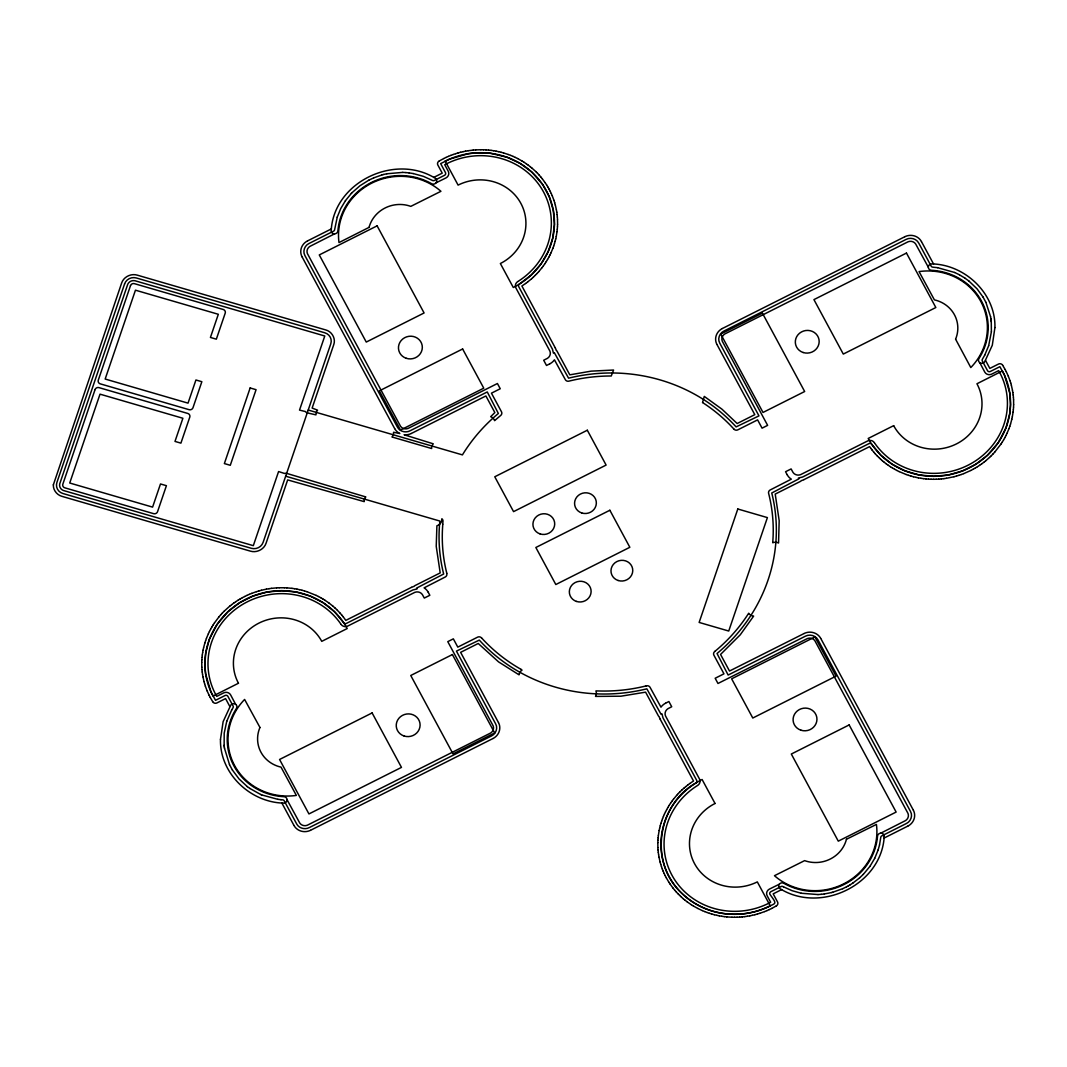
<?xml version="1.0" encoding="UTF-8"?>
<svg xmlns="http://www.w3.org/2000/svg" width="1067" height="1067" viewBox="0 0 1067 1067"><rect width="100%" height="100%" fill="white"/><g stroke="black" fill="none" stroke-linecap="round" stroke-linejoin="round"><path stroke-width="1.5" d="M201.77 662.354L201.823 667.102M557.574 224.27L557.508 219.522M657.832 842.73L657.899 847.478M1013.637 404.646L1013.583 399.898M201.77 662.22L201.863 659.913M557.481 226.711L557.561 224.39M657.846 842.61L657.939 840.289M1013.543 407.087L1013.637 404.78M991.39 331.77L991.27 321.7M201.876 659.779L202.036 657.472M557.294 229.138L557.467 226.831M657.939 840.169L658.112 837.862M1013.37 409.528L1013.543 407.221M991.39 331.784L988.669 345.695M442.698 524.204L442.978 521.256A3.121 2.961 -11.5 0 0 441.885 518.749L441.791 519.029A6.762 6.402 -11.5 0 1 436.896 525.804L436.23 546.331L440.191 572.912L415.156 585.503A3.121 2.961 -11.5 0 0 414.209 586.236L414.089 586.383A5.562 5.268 -11.5 0 0 413.543 586.53L412.769 586.797A5.202 4.922 -11.5 0 0 412.382 586.943L411.622 587.29M202.05 657.339L202.303 655.031M557.041 231.579L557.281 229.272M658.126 837.728L658.366 835.421M1013.103 411.969L1013.357 409.661M202.317 654.911L202.65 652.617M557.014 231.699L556.267 236.421M658.392 835.301L659.139 830.579M1013.09 412.089L1012.33 416.797M202.663 652.484L203.077 650.203M203.103 650.07L203.584 647.802M555.76 238.821L556.24 236.541M659.166 830.459L659.659 828.179M1011.823 419.198L1012.303 416.93M879.528 844.944L880.755 837.435A2.081 1.974 -11.5 0 1 881.889 835.834L906.39 823.511C910.738 821.51 912.952 815.762 910.524 811.494L817.976 639.853C815.695 635.465 809.733 633.905 805.438 636.172L728.147 675.051L717.037 653.511A168.986 160.157 -11.5 0 0 771.748 492.994L798.836 478.883L798.396 478.056L802.557 477.016L869.018 443.592A2.081 1.974 -11.5 0 1 871.726 444.259L880.969 455.329L892.172 464.238L905.029 470.854L919.047 474.935L933.692 476.322L948.403 474.948L962.607 470.88L975.758 464.265L987.375 455.342L998.339 442.552L1006.021 427.747L1009.675 414.049L1010.529 404.7L1009.782 393.069L1004.487 375.171L999.872 366.688L990.323 371.489A2.081 1.974 -11.5 0 1 987.535 370.676L982.36 361.086A2.081 1.974 -11.5 0 1 982.427 359.179L984.721 355.151M879.528 844.957L878.168 849.852M203.61 647.669L204.851 643.041M555.16 241.209L555.72 238.941M659.686 828.059L660.246 825.791M1011.796 419.331L1010.556 423.959M554.493 243.569L555.133 241.329M660.273 825.671L660.913 823.431M337.239 217.148L334.651 229.565A2.081 1.974 -11.5 0 1 333.518 231.166L309.017 243.489C304.629 245.49 302.468 251.292 304.909 255.546L397.431 427.147C399.712 431.561 405.713 433.109 410.021 430.815L487.272 391.949L498.369 413.489A168.986 160.157 -11.5 0 0 464.038 452.301L462.424 454.889L308.216 410.035M226.738 721.305L224.203 733.202L224.137 745.299M204.891 642.921L205.598 640.693M553.733 245.917L554.453 243.689M660.953 823.311L661.673 821.083M1009.809 426.307L1010.516 424.079M337.239 217.135L340.706 208.625L345.455 200.649M226.738 721.292L231.659 710.048M988.669 345.708L984.734 355.138M878.168 849.866L874.7 858.375M205.651 640.573L206.438 638.373M552.906 248.238L553.693 246.037M661.713 820.963L662.5 818.762M1008.969 428.627L1009.755 426.427M206.478 638.253L208.345 633.798M552.853 248.371L550.999 252.812M662.554 818.629L663.421 816.455M1008.929 428.747L1007.061 433.202M663.474 816.335L664.408 814.188M208.398 633.678L209.412 631.557M549.932 255.053L550.945 252.932M664.461 814.068L665.475 811.947M1005.994 435.443L1007.008 433.322M874.687 858.388L869.952 866.351M209.465 631.451L210.546 629.357M548.785 257.254L549.878 255.173M665.541 811.827L666.622 809.746M1004.861 437.643L1005.941 435.549M210.612 629.237L211.773 627.183M547.571 259.428L548.731 257.374M666.688 809.626L667.835 807.572M1003.634 439.817L1004.794 437.763M231.659 710.035L232.979 707.821A2.081 1.974 -11.5 0 0 233.046 705.914L227.871 696.324A2.081 1.974 -11.5 0 0 225.084 695.511L215.534 700.312L210.933 691.856L205.624 673.931L204.877 664.608L205.731 652.951L209.385 639.253L217.081 624.448L228.031 611.658L239.648 602.735L252.799 596.12L267.003 592.052L281.715 590.678L296.359 592.065L310.377 596.146L323.234 602.762L334.438 611.671L343.681 622.741A2.081 1.974 -11.5 0 0 346.388 623.408L412.849 589.984L417.01 588.944L416.57 588.117L443.659 574.006A168.986 160.157 -11.5 0 1 439.591 524.017L439.871 521.056L285.663 476.202M211.84 627.076L213.053 625.049M546.277 261.562L547.504 259.548M667.902 807.452L669.129 805.438M1002.353 441.951L1003.567 439.924M213.133 624.942L214.427 622.955M544.917 263.656L546.211 261.682M669.196 805.318L670.489 803.344M1000.993 444.045L1002.273 442.058M214.494 622.848L218.922 616.939M543.49 265.71L544.837 263.762M670.569 803.238L671.917 801.29M1000.913 444.152L994.844 451.981M345.468 200.636L351.363 193.394M869.938 866.364L863.323 874.353M541.983 267.724L543.41 265.816M671.997 801.184L673.424 799.276M541.903 267.817L538.782 271.592M673.504 799.183L676.625 795.408M219.015 616.833L220.562 615.019M436.056 182.817L446.113 177.842A5.202 4.922 -11.5 0 0 448.313 171.36L444.739 164.731L446.58 163.771A72.276 68.501 -11.5 0 1 541.863 189.032A72.276 68.501 -11.5 0 1 518.029 281.408M779.35 884.183L769.294 889.158A5.202 4.922 -11.5 0 0 767.093 895.64L770.667 902.269L768.827 903.229A72.276 68.501 -11.5 0 1 673.544 877.968A72.276 68.501 -11.5 0 1 697.378 785.592M220.642 614.925L222.256 613.165M537.088 273.459L538.688 271.685M676.718 795.315L678.332 793.541M993.15 453.835L994.764 452.075M351.376 193.394L352.083 192.647M535.327 275.259L536.994 273.552M222.349 613.058L224.017 611.351M991.39 455.649L993.057 453.942M678.412 793.448L680.092 791.741M352.097 192.634L359.966 185.751L368.902 180.136M863.31 874.366L859.522 877.954M533.5 277.02L535.221 275.353M224.11 611.258L229.645 606.256M989.576 457.41L991.296 455.742M680.186 791.647L681.906 789.98M531.619 278.714L533.407 277.113M989.469 457.49L985.761 460.744M682 789.887L683.787 788.286M859.509 877.968L852.853 883.076M531.526 278.807L527.698 281.941M683.88 788.193L685.721 786.646M715.023 651.297L714.69 651.564A3.121 2.961 -11.5 0 0 713.903 655.191L723.959 673.837L715.17 678.252L717.984 683.48L807.386 638.546A6.242 5.909 -11.5 0 1 814.881 640.733L907.99 813.387A6.242 5.909 -11.5 0 1 905.536 820.59L880.822 833.154M229.752 606.176L231.632 604.682M983.774 462.318L985.655 460.824M685.828 786.552L687.708 785.059M525.658 283.462L527.591 282.021M231.739 604.589L233.673 603.162M981.733 463.838L983.667 462.411M687.815 784.979L689.749 783.538M525.551 283.529L521.896 285.996L555.213 347.775M233.793 603.082L235.767 601.708M979.639 465.292L981.613 463.918M689.856 783.471L693.51 781.004L660.193 719.225M852.84 883.089L850.186 884.783M235.874 601.628L237.901 600.308M977.505 466.692L979.533 465.372M439.204 161.01L438.87 161.224A3.121 2.961 -11.5 0 0 437.79 164.905L442.231 173.147L433.749 177.415M238.021 600.241L240.088 598.987M975.318 468.013L977.385 466.759M776.202 905.99L776.536 905.776A3.121 2.961 -11.5 0 0 777.616 902.095L773.175 893.853L781.658 889.585M850.172 884.796L848.358 885.85M439.324 160.944L443.699 158.57M307.429 240.969L306.696 241.382A5.202 4.922 -11.5 0 0 306.349 241.595L305.682 242.062A5.202 4.922 -11.5 0 0 305.362 242.302L304.749 242.823A5.202 4.922 -11.5 0 0 304.455 243.103L303.895 243.676A5.202 4.922 -11.5 0 0 303.628 243.97L303.135 244.596A5.202 4.922 -11.5 0 0 302.908 244.917L302.468 245.583A5.202 4.922 -11.5 0 0 302.268 245.93L301.908 246.624A5.202 4.922 -11.5 0 0 301.734 246.984L301.454 247.717A5.202 4.922 -11.5 0 0 301.321 248.091L301.107 248.838A5.202 4.922 -11.5 0 0 301.027 249.211L300.881 249.985A5.202 4.922 -11.5 0 0 300.841 250.372L300.774 251.145A5.202 4.922 -11.5 0 0 300.774 251.532L300.787 252.305A5.202 4.922 -11.5 0 0 300.827 252.692L300.921 253.466A5.202 4.922 -11.5 0 0 301.001 253.839L301.174 254.586A5.202 4.922 -11.5 0 0 301.294 254.96L301.548 255.693A5.202 4.922 -11.5 0 0 301.694 256.053L302.041 256.774M549.905 363.754L550.639 363.34A5.202 4.922 -11.5 0 0 550.985 363.127L551.652 362.673A5.202 4.922 -11.5 0 0 551.972 362.42L552.586 361.9A5.202 4.922 -11.5 0 0 552.879 361.633L553.44 361.059A5.202 4.922 -11.5 0 0 553.706 360.753L554.2 360.126A5.202 4.922 -11.5 0 0 554.44 359.806L565.35 379.679A3.121 2.961 -11.5 0 0 568.884 381.146L569.298 381.039A165.812 157.156 -11.5 0 1 611.258 375.997L613.578 370.036L591.158 371.143L569.805 374.837L557.094 351.283A3.121 2.961 -11.5 0 0 556.347 350.389L556.187 350.283A5.562 5.268 -11.5 0 0 556.04 349.763L555.787 349.029A5.202 4.922 -11.5 0 0 555.64 348.669L555.293 347.949M240.208 598.92L242.316 597.733M722.279 328.556L721.559 328.969A5.202 4.922 -11.5 0 0 721.212 329.183L720.545 329.65A5.202 4.922 -11.5 0 0 720.225 329.89L719.611 330.41A5.202 4.922 -11.5 0 0 719.318 330.69L718.758 331.263A5.202 4.922 -11.5 0 0 718.491 331.557L717.998 332.184A5.202 4.922 -11.5 0 0 717.758 332.504L717.331 333.171A5.202 4.922 -11.5 0 0 717.131 333.518L716.757 334.211A5.202 4.922 -11.5 0 0 716.597 334.571L716.304 335.305A5.202 4.922 -11.5 0 0 716.184 335.678L715.97 336.425A5.202 4.922 -11.5 0 0 715.877 336.812L715.744 337.572A5.202 4.922 -11.5 0 0 715.69 337.959L715.637 338.732A5.202 4.922 -11.5 0 0 715.624 339.119L715.65 339.893A5.202 4.922 -11.5 0 0 715.677 340.28L715.784 341.053A5.202 4.922 -11.5 0 0 715.85 341.427L716.037 342.187A5.202 4.922 -11.5 0 0 716.144 342.547L716.41 343.281A5.202 4.922 -11.5 0 0 716.557 343.641L716.891 344.361M493.127 738.444L493.848 738.031A5.202 4.922 -11.5 0 0 494.194 737.817L494.861 737.35A5.202 4.922 -11.5 0 0 495.181 737.11L495.795 736.59A5.202 4.922 -11.5 0 0 496.088 736.31L496.648 735.737A5.202 4.922 -11.5 0 0 496.915 735.443L497.409 734.816A5.202 4.922 -11.5 0 0 497.649 734.496L498.076 733.829A5.202 4.922 -11.5 0 0 498.276 733.482L498.649 732.789A5.202 4.922 -11.5 0 0 498.809 732.429L499.103 731.695A5.202 4.922 -11.5 0 0 499.223 731.322L499.436 730.575A5.202 4.922 -11.5 0 0 499.529 730.188L499.663 729.428A5.202 4.922 -11.5 0 0 499.716 729.041L499.769 728.268A5.202 4.922 -11.5 0 0 499.783 727.881L499.756 727.107A5.202 4.922 -11.5 0 0 499.729 726.72L499.623 725.947A5.202 4.922 -11.5 0 0 499.556 725.573L499.369 724.813A5.202 4.922 -11.5 0 0 499.263 724.453L498.996 723.719A5.202 4.922 -11.5 0 0 498.849 723.359L498.516 722.639M973.091 469.267L975.198 468.08M665.501 703.246L664.768 703.66A5.202 4.922 -11.5 0 0 664.421 703.873L663.754 704.327A5.202 4.922 -11.5 0 0 663.434 704.58L662.82 705.1A5.202 4.922 -11.5 0 0 662.527 705.367L661.967 705.941A5.202 4.922 -11.5 0 0 661.7 706.247L661.207 706.874A5.202 4.922 -11.5 0 0 660.98 707.194L650.056 687.321A3.121 2.961 -11.5 0 0 646.522 685.854L646.109 685.961M907.977 826.031L908.711 825.618A5.202 4.922 -11.5 0 0 909.057 825.405L909.724 824.938A5.202 4.922 -11.5 0 0 910.044 824.698L910.658 824.177A5.202 4.922 -11.5 0 0 910.951 823.897L911.511 823.324A5.202 4.922 -11.5 0 0 911.778 823.03L912.272 822.404A5.202 4.922 -11.5 0 0 912.512 822.083L912.939 821.417A5.202 4.922 -11.5 0 0 913.139 821.07L913.499 820.376A5.202 4.922 -11.5 0 0 913.672 820.016L913.952 819.283A5.202 4.922 -11.5 0 0 914.086 818.909L914.299 818.162A5.202 4.922 -11.5 0 0 914.392 817.789L914.526 817.015A5.202 4.922 -11.5 0 0 914.566 816.628L914.632 815.855A5.202 4.922 -11.5 0 0 914.632 815.468L914.619 814.695A5.202 4.922 -11.5 0 0 914.579 814.308L914.486 813.534A5.202 4.922 -11.5 0 0 914.406 813.161L914.232 812.414A5.202 4.922 -11.5 0 0 914.112 812.04L913.859 811.307A5.202 4.922 -11.5 0 0 913.712 810.947L913.365 810.226M776.082 906.056L771.708 908.43M848.345 885.85L846.504 886.864M242.436 597.667L244.583 596.546M970.823 470.454L972.971 469.333M368.929 180.136L373.69 177.869M846.491 886.864L842.69 888.704M307.603 240.875L331.33 228.938M411.422 433.429L485.898 395.964L494.848 412.556L490.673 416.69A6.762 6.402 -11.5 0 1 494.581 420.651L500.716 415.436A3.121 2.961 -11.5 0 0 501.503 411.809L491.447 393.163L500.25 388.748L497.422 383.52L408.021 428.454A6.242 5.909 -11.5 0 1 400.525 426.267L307.416 253.613A6.242 5.909 -11.5 0 1 309.87 246.41L334.585 233.846M549.732 363.847L546.517 365.474L543.69 360.246L547.464 358.312A6.242 5.909 -11.5 0 0 549.918 351.123L515.854 287.877A5.202 4.922 -11.5 0 1 517.695 281.608M722.466 328.463L904.723 236.781M411.435 587.37L345.815 620.38L343.307 616.953M803.971 479.63L869.592 446.62L870.619 448.087M310.684 830.219L492.941 738.537M665.675 703.153L668.889 701.526L671.717 706.754L667.942 708.688A6.242 5.909 -11.5 0 0 665.488 715.877L699.552 779.123A5.202 4.922 -11.5 0 1 697.711 785.392M803.984 633.571L729.508 671.036L720.558 654.444L740.298 634.758L753.649 616.099A6.762 6.402 -11.5 0 1 748.754 613.298L748.701 613.218A165.812 157.156 -11.5 0 1 715.023 651.27M884.076 838.062L907.804 826.125M443.819 158.503L446.006 157.449M244.703 596.48L246.877 595.426M970.703 470.52L963.808 473.588M769.4 909.551L771.588 908.497M446.126 157.396L448.34 156.409M411.248 433.509L410.475 433.856A5.202 4.922 -11.5 0 1 410.101 434.002L409.328 434.256A5.202 4.922 -11.5 0 1 408.928 434.376L408.141 434.562A5.202 4.922 -11.5 0 1 407.741 434.642L406.927 434.749A5.202 4.922 -11.5 0 1 406.527 434.789L405.7 434.829A5.202 4.922 -11.5 0 1 405.3 434.829L404.486 434.789A5.202 4.922 -11.5 0 1 404.086 434.749L433.269 443.819A6.762 6.402 -11.5 0 0 431.668 448.527L391.949 436.977A6.762 6.402 -11.5 0 0 393.55 432.268L399.845 433.522A5.202 4.922 -11.5 0 1 399.485 433.335L398.805 432.935A5.202 4.922 -11.5 0 1 398.471 432.722L397.818 432.255A5.202 4.922 -11.5 0 1 397.511 432.015L396.924 431.495A5.202 4.922 -11.5 0 1 396.644 431.215L396.11 430.641A5.202 4.922 -11.5 0 1 395.857 430.348L395.377 429.721A5.202 4.922 -11.5 0 1 395.163 429.401L394.75 428.707M904.909 236.687L905.67 236.354A5.202 4.922 -11.5 0 1 906.056 236.207L906.83 235.94A5.202 4.922 -11.5 0 1 907.217 235.834L908.017 235.647A5.202 4.922 -11.5 0 1 908.417 235.567L909.217 235.447A5.202 4.922 -11.5 0 1 909.631 235.42L910.444 235.38A5.202 4.922 -11.5 0 1 910.858 235.38L911.658 235.42A5.202 4.922 -11.5 0 1 912.072 235.447L912.872 235.567A5.202 4.922 -11.5 0 1 913.272 235.647L914.059 235.834A5.202 4.922 -11.5 0 1 914.446 235.94L915.206 236.207A5.202 4.922 -11.5 0 1 915.579 236.354L916.3 236.687A5.202 4.922 -11.5 0 1 916.66 236.861L917.353 237.261A5.202 4.922 -11.5 0 1 917.687 237.488L918.327 237.941A5.202 4.922 -11.5 0 1 918.634 238.194L919.234 238.715A5.202 4.922 -11.5 0 1 919.514 238.981L920.047 239.555A5.202 4.922 -11.5 0 1 920.301 239.862L920.768 240.488A5.202 4.922 -11.5 0 1 920.994 240.809L921.408 241.489M247.01 595.373L249.225 594.386M803.784 479.71L803.024 480.057A5.202 4.922 -11.5 0 1 802.637 480.203L801.864 480.47A5.562 5.268 -11.5 0 1 801.317 480.617L801.197 480.764A3.121 2.961 -11.5 0 1 800.25 481.497L775.216 494.088L779.177 520.669L778.55 543.036A6.762 6.402 -11.5 0 0 772.801 542.73L772.708 542.77A165.812 157.156 -11.5 0 0 768.72 493.741L768.613 493.341A3.121 2.961 -11.5 0 1 770.227 489.953L791.341 479.136A5.202 4.922 -11.5 0 1 791.007 478.923L790.367 478.469A5.202 4.922 -11.5 0 1 790.06 478.216L789.46 477.696A5.202 4.922 -11.5 0 1 789.18 477.429L788.646 476.856A5.202 4.922 -11.5 0 1 788.393 476.549L787.926 475.922A5.202 4.922 -11.5 0 1 787.713 475.602L787.286 474.922M310.497 830.313L309.737 830.646A5.202 4.922 -11.5 0 1 309.35 830.793L308.576 831.06A5.202 4.922 -11.5 0 1 308.19 831.166L307.389 831.353A5.202 4.922 -11.5 0 1 306.989 831.433L306.189 831.553A5.202 4.922 -11.5 0 1 305.776 831.58L304.962 831.62A5.202 4.922 -11.5 0 1 304.562 831.62L303.748 831.58A5.202 4.922 -11.5 0 1 303.335 831.553L302.535 831.433A5.202 4.922 -11.5 0 1 302.134 831.353L301.347 831.166A5.202 4.922 -11.5 0 1 300.961 831.06L300.2 830.793A5.202 4.922 -11.5 0 1 299.827 830.646L299.107 830.313A5.202 4.922 -11.5 0 1 298.747 830.139L298.053 829.739A5.202 4.922 -11.5 0 1 297.72 829.512L297.079 829.059A5.202 4.922 -11.5 0 1 296.773 828.806L296.173 828.285A5.202 4.922 -11.5 0 1 295.892 828.019L295.359 827.445A5.202 4.922 -11.5 0 1 295.106 827.138L294.639 826.512A5.202 4.922 -11.5 0 1 294.425 826.191L293.999 825.511M804.171 633.491L804.931 633.144A5.202 4.922 -11.5 0 1 805.318 632.998L806.078 632.744A5.202 4.922 -11.5 0 1 806.479 632.624L807.266 632.438A5.202 4.922 -11.5 0 1 807.666 632.358L808.479 632.251A5.202 4.922 -11.5 0 1 808.893 632.211L809.706 632.171A5.202 4.922 -11.5 0 1 810.106 632.171L810.92 632.211A5.202 4.922 -11.5 0 1 811.32 632.251L812.134 632.358A5.202 4.922 -11.5 0 1 812.521 632.438L813.307 632.624A5.202 4.922 -11.5 0 1 813.694 632.744L814.454 632.998A5.202 4.922 -11.5 0 1 814.828 633.144L815.561 633.478A5.202 4.922 -11.5 0 1 815.922 633.665L816.602 634.065A5.202 4.922 -11.5 0 1 816.935 634.278L817.589 634.745A5.202 4.922 -11.5 0 1 817.896 634.985L818.482 635.505A5.202 4.922 -11.5 0 1 818.762 635.785L819.296 636.359A5.202 4.922 -11.5 0 1 819.549 636.652L820.03 637.279A5.202 4.922 -11.5 0 1 820.243 637.599L820.656 638.293M767.066 910.591L769.28 909.604M842.663 888.704L832.687 892.252M373.717 177.869L381.693 175.028M448.473 156.356L450.714 155.435M249.345 594.332L251.599 593.412M764.692 911.565L766.933 910.644M450.848 155.382L453.115 154.542M251.719 593.359L256.427 591.692M961.407 474.482L963.688 473.641M764.559 911.618L759.851 913.285M453.248 154.488L455.556 153.715M958.98 475.308L961.274 474.535M455.676 153.675L458.01 152.968M256.56 591.652L258.881 590.945M956.525 476.055L958.846 475.348M757.397 914.032L759.731 913.325M381.719 175.028L383.747 174.468M458.143 152.928L460.491 152.288M259.014 590.905L261.362 590.264M954.045 476.736L956.392 476.095M754.916 914.712L757.263 914.072M831.66 892.532L832.673 892.265M383.76 174.468L386.854 173.761M831.646 892.532L824.351 893.959M460.624 152.261L462.985 151.701M261.495 590.238L266.377 589.157M953.911 476.762L946.496 478.283M752.422 915.299L754.782 914.739M463.118 151.674L465.505 151.181M749.901 915.819L752.288 915.326M386.881 173.761L402.699 172.401M465.639 151.154L468.04 150.74M266.51 589.131L268.911 588.717M747.367 916.26L749.768 915.846M468.173 150.727L473.134 150.1M943.948 478.643L946.362 478.296M269.044 588.704L271.458 588.357M744.833 916.62L747.233 916.273M824.338 893.959L821.19 894.333M941.401 478.923L943.815 478.656M271.592 588.344L276.566 587.877M742.272 916.9L744.699 916.633M821.177 894.333L818.016 894.559M473.268 150.087L475.695 149.9M938.84 479.123L941.267 478.936M739.711 917.1L742.139 916.913M475.829 149.887L480.817 149.74M936.279 479.243L938.707 479.136M276.7 587.864L279.127 587.757M737.15 917.22L739.578 917.113M817.989 894.559L801.17 893.239M933.705 479.283L936.146 479.243M279.274 587.757L284.262 587.757M734.589 917.26L737.017 917.22M480.95 149.74L483.378 149.78M931.144 479.243L933.572 479.283M732.029 917.22L734.456 917.26M402.712 172.401L405.873 172.574M483.511 149.78L485.938 149.9M928.597 479.123L931.011 479.243M284.396 587.757L286.81 587.877M731.895 917.22L726.92 916.913M486.072 149.9L488.486 150.087M926.036 478.936L928.45 479.123M286.956 587.877L291.905 588.344M405.887 172.574L409.034 172.894M281.008 799.703L282.582 799.837A2.081 1.974 -11.5 0 1 284.249 800.877L296.679 823.951C298.973 828.352 304.975 829.899 309.27 827.605L491.54 735.923C495.888 733.923 498.089 728.161 495.675 723.906L456.436 651.123L479.296 640.107A168.986 160.157 -11.5 0 0 646.829 688.829L661.087 714.316L661.967 713.876L662.98 717.824L696.711 780.39A2.081 1.974 -11.5 0 1 695.951 782.978C657.272 804.398 648.589 863.31 681.853 893.306C694.577 905.736 711.942 913.072 729.655 914.139C738.671 914.712 747.794 913.712 756.476 911.218C760.438 910.084 764.305 908.644 768.04 906.91C775.882 902.775 777.55 904.789 769.934 894.373A2.081 1.974 -11.5 0 1 770.841 891.705L781.031 886.57A2.081 1.974 -11.5 0 1 783.031 886.597L783.485 886.85M280.994 799.703L277.86 799.33M488.619 150.1L491.033 150.367M923.502 478.656L925.903 478.923M724.373 916.633L726.787 916.9M409.048 172.894L413.209 173.561M937.546 267.67L932.825 267.163A2.081 1.974 -11.5 0 1 931.171 266.123L918.727 243.049C916.446 238.675 910.471 237.101 906.176 239.368L723.866 331.077C719.505 333.091 717.317 338.879 719.758 343.147L758.97 415.877L736.11 426.893A168.986 160.157 -11.5 0 0 568.578 378.171L554.32 352.684L553.44 353.124L552.439 349.176L518.695 286.61A2.081 1.974 -11.5 0 1 519.456 284.022L531.286 274.979L540.889 264.136L548.118 251.745L552.693 238.314L554.453 224.35L553.32 210.372L549.345 196.942L542.676 184.551L531.819 172.067L520.323 163.518L507.198 157.289L490.647 153.315L478.376 152.741L468.56 153.648L449.647 159.076L440.671 163.611L445.473 172.627A2.081 1.974 -11.5 0 1 444.566 175.295L434.376 180.43A2.081 1.974 -11.5 0 1 432.375 180.403L423.346 176.335L413.222 173.561M491.167 150.38L493.554 150.727M920.968 478.296L923.368 478.643M292.038 588.357L294.439 588.704M721.852 916.273L724.24 916.62M937.573 267.67L954.698 272.498M277.833 799.33L261.668 794.915M493.688 150.74L496.075 151.167M918.46 477.856L920.834 478.283M294.572 588.717L296.946 589.144M719.331 915.833L721.719 916.26M496.208 151.181L498.569 151.674M915.966 477.349L918.327 477.843M297.079 589.157L299.44 589.651M716.837 915.326L719.198 915.819M801.157 893.239L792.074 890.678L783.498 886.85M498.702 151.701L501.037 152.261M913.485 476.762L915.833 477.322M299.574 589.678L301.921 590.238M714.37 914.739L716.704 915.299M501.17 152.301L503.491 152.928M911.045 476.095L913.365 476.722M302.054 590.278L304.362 590.905M711.916 914.072L714.236 914.699M503.624 152.968L508.305 154.502M908.617 475.348L910.911 476.055M304.495 590.945L306.789 591.652M709.488 913.325L711.782 914.032M906.216 474.522L908.484 475.308M306.923 591.692L316.179 595.386M707.101 912.498L709.368 913.285M508.439 154.542L510.68 155.395M906.096 474.482L899.228 471.614M704.727 911.605L706.968 912.458M510.8 155.449L513.014 156.369M702.406 910.631L704.607 911.551M260.708 794.502L261.655 794.902M954.712 272.512L959.38 274.766M260.695 794.488L249.838 788.446M513.134 156.422L515.308 157.409M702.273 910.578L697.845 908.484M515.428 157.463L517.562 158.516M896.974 470.507L899.108 471.561M316.299 595.439L318.433 596.493M517.682 158.583L521.95 160.957M894.76 469.32L896.854 470.44M318.553 596.56L320.647 597.68M697.725 908.417L693.457 906.043M959.393 274.779L964.715 277.967M521.003 669.422L522.056 670.103A6.762 6.402 -11.5 0 0 519.055 674.837L498.569 661.887L478.243 643.481L460.624 652.35L498.422 722.466M892.586 468.066L894.639 469.253M320.767 597.747L322.821 598.934M522.056 161.024L524.07 162.277M890.452 466.746L892.465 468M322.941 599L324.955 600.254M691.336 904.723L693.35 905.976M702.553 402.512L704.273 396.404L721.959 409.181L737.164 423.519L754.796 414.65L716.984 344.534M524.19 162.344L526.151 163.664M888.384 465.359L890.345 466.679M325.062 600.321L329.063 603.095M691.229 904.656L687.228 901.882M964.728 277.98L968.876 281.008M249.825 788.433L247.331 786.619M526.258 163.744L528.178 165.118M886.344 463.905L888.264 465.279M528.285 165.198L530.152 166.639M884.37 462.384L886.25 463.825M329.17 603.175L332.957 606.189M685.254 900.361L687.121 901.802M979.826 362.727L984.828 372.196A5.202 4.922 -11.5 0 0 991.603 374.17L998.645 370.622L999.619 372.356A72.276 68.501 -11.5 0 1 971.063 463.598A72.276 68.501 -11.5 0 1 874.487 442.832M235.594 704.273L230.645 694.924A5.202 4.922 -11.5 0 0 223.803 692.83L216.761 696.378L215.787 694.644A72.276 68.501 -11.5 0 1 244.343 603.402A72.276 68.501 -11.5 0 1 340.92 624.168M247.317 786.606L239.061 778.963L232.393 770.001M968.889 281.021L977.025 288.797L983.014 296.999M530.259 166.719L532.073 168.213M882.449 460.811L884.276 462.304M683.333 898.787L685.147 900.281M880.582 459.17L882.356 460.731M532.18 168.293L535.741 171.547M681.466 897.147L683.227 898.707M333.051 606.269L334.825 607.83M878.781 457.476L880.488 459.09M679.666 895.453L681.373 897.067M334.918 607.91L336.625 609.524M877.034 455.729L878.688 457.383M535.834 171.64L537.488 173.294M677.918 893.706L679.572 895.36M336.719 609.617L340.053 613.085M875.353 453.915L876.941 455.636M537.581 173.387L539.182 175.108M676.238 891.892L677.825 893.612M733.736 428.867L734.016 429.174A3.121 2.961 -11.5 0 0 737.817 429.841L757.61 419.878L762.065 428.16L767.626 425.36L722.279 341.2A6.242 5.909 -11.5 0 1 724.733 334.011L908.124 241.756A6.242 5.909 -11.5 0 1 915.633 243.93L928.317 267.203M481.67 638.133L481.39 637.826A3.121 2.961 -11.5 0 0 477.589 637.159L457.796 647.122L453.342 638.84L447.78 641.64L493.127 725.8A6.242 5.909 -11.5 0 1 490.673 732.989L307.283 825.244A6.242 5.909 -11.5 0 1 299.774 823.07L287.09 799.797M873.74 452.061L875.26 453.822M539.262 175.201L540.796 176.962M674.611 890.038L676.145 891.799M340.146 613.178L341.667 614.939M872.179 450.154L873.646 451.955M540.876 177.069L542.343 178.869M673.064 888.131L674.531 889.931M341.76 615.045L343.227 616.846M870.699 448.193L872.099 450.047M542.423 178.976L545.25 182.844M672.984 888.024L670.156 884.156M1002.66 365.274L1002.473 364.994A3.121 2.961 -11.5 0 0 998.605 364.007L989.843 368.408L985.535 360.433M545.317 182.95L546.597 184.884M668.809 882.116L670.089 884.05M212.746 701.726L212.96 702.046A3.121 2.961 -11.5 0 0 216.801 702.993L225.564 698.592L229.872 706.567M1002.727 365.381L1005.141 369.502M546.664 185.004L547.864 186.978M668.742 881.996L666.341 877.888M428.12 592.078L427.707 591.398A5.202 4.922 -11.5 0 0 427.48 591.078L427.013 590.451A5.202 4.922 -11.5 0 0 426.76 590.144L426.226 589.571A5.202 4.922 -11.5 0 0 425.946 589.304L425.346 588.784A5.202 4.922 -11.5 0 0 425.039 588.531L424.399 588.077A5.202 4.922 -11.5 0 0 424.066 587.864L445.179 577.047A3.121 2.961 -11.5 0 0 446.793 573.659L446.686 573.259M212.68 701.619L210.266 697.498M983.027 297.013L985.895 302.334M232.379 769.987L229.512 764.666M547.931 187.098L549.065 189.112M921.501 241.662L933.545 263.989M787.193 474.748L785.565 471.721L791.114 468.933L793.061 472.481A6.242 5.909 -11.5 0 0 800.57 474.655L867.738 440.911A5.202 4.922 -11.5 0 1 874.286 442.538M820.763 638.453L913.285 810.053M302.121 256.947L394.643 428.547M428.214 592.252L429.841 595.279L424.293 598.067L422.345 594.519A6.242 5.909 -11.5 0 0 414.836 592.345L347.669 626.089A5.202 4.922 -11.5 0 1 341.12 624.462M281.861 803.011L293.905 825.338M1005.194 369.609L1006.261 371.676M549.132 189.232L550.199 191.286M665.221 875.714L666.275 877.768M209.145 695.324L210.212 697.391M1006.314 371.783L1008.288 376.118M550.252 191.406L551.239 193.487M660.113 719.051L659.766 718.331A5.202 4.922 -11.5 0 1 659.619 717.971L659.366 717.237A5.562 5.268 -11.5 0 1 659.219 716.717L659.059 716.611A3.121 2.961 -11.5 0 1 658.312 715.717L645.602 692.163L620.887 696.204L595.519 696.418A6.762 6.402 -11.5 0 0 595.893 690.936L597.707 690.936A165.812 157.156 -11.5 0 0 646.149 685.908M664.167 873.513L665.154 875.594M209.092 695.217L207.118 690.883M985.908 302.361L990.563 316.699M229.512 764.639L224.51 748.314M551.292 193.607L552.213 195.728M663.194 871.272L664.114 873.393M1008.328 376.238L1009.996 380.679M552.266 195.848L553.92 200.289M662.3 869.005L663.14 871.152M207.078 690.762L205.411 686.321M661.487 866.711L662.26 868.885M1010.036 380.799L1010.729 383M553.96 200.423L554.653 202.623M660.753 864.377L661.447 866.577M204.677 684L205.371 686.201M1010.769 383.133L1011.383 385.347M554.693 202.743L555.307 204.971M660.1 862.029L660.713 864.257M204.024 681.653L204.651 683.867M1011.409 385.48L1012.436 390.109M555.347 205.091L556.374 209.719M660.06 861.909L659.033 857.281M203.997 681.52L202.97 676.891M990.563 316.712L990.896 318.686M1012.463 390.229L1012.85 392.509M556.4 209.839L556.787 212.12M658.632 854.88L659.006 857.161M202.557 674.491L202.943 676.771M990.896 318.7L991.043 319.673M224.377 747.327L224.51 748.3M1012.876 392.629L1013.17 394.923M658.299 852.466L658.606 854.76M556.801 212.24L557.107 214.534M202.237 672.077L202.543 674.371M991.043 319.7L991.163 320.674M224.243 746.326L224.363 747.3M991.163 320.7L991.27 321.687M224.137 745.313L224.243 746.3M1013.197 395.043L1013.423 397.337M658.059 850.039L658.286 852.346M557.121 214.654L557.347 216.961M201.996 669.663L202.223 671.957M1013.423 397.471L1013.57 399.778M657.899 847.611L658.046 849.919M557.361 217.081L557.508 219.389M201.836 667.222L201.983 669.529M521.083 669.382A165.812 157.156 -11.5 0 1 481.764 638.106M446.793 573.246A165.812 157.156 -11.5 0 1 442.805 524.204M702.579 402.552A165.812 157.156 -11.5 0 1 733.749 428.894M220.482 739.364C219.575 773.295 250.145 802.331 283.435 803.104A3.374 3.201 -11.5 0 0 287.076 800.117A3.374 3.201 -11.5 0 0 284.009 796.702A61.633 58.405 -11.5 0 1 236.434 708.488A3.374 3.201 -11.5 0 0 235.314 704.1A3.374 3.201 -11.5 0 0 230.685 705.274L223.123 721.679L220.482 739.364M994.924 327.569L992.297 345.268L984.734 361.726A3.374 3.201 -11.5 0 1 980.093 362.9A3.374 3.201 -11.5 0 1 978.959 358.512A61.633 58.405 -11.5 0 0 931.398 270.284A3.374 3.201 -11.5 0 1 928.33 266.883A3.374 3.201 -11.5 0 1 931.971 263.896C965.235 264.669 995.804 293.665 994.924 327.569M53.35 484.845C53.083 490.086 56.938 494.995 61.939 496.342L250.372 551.132C256.6 553.066 264.016 549.505 266.07 543.236L287.663 479.91L364.22 501.637A6.762 6.402 -11.5 0 1 365.821 496.929L286.636 473.375A3.121 2.961 -11.5 0 0 284.529 473.468L278.58 471.547L253.319 545.664L63.3 490.46A6.242 5.909 -11.5 0 1 59.725 483.831L127.76 284.222A6.242 5.909 -11.5 0 1 134.802 280.688L324.781 335.998L299.52 410.101L305.522 411.582A3.121 2.961 -11.5 0 0 307.256 412.876L315.979 414.876A6.762 6.402 -11.5 0 1 317.579 410.181L312.138 408.061L333.731 344.734C335.998 338.666 331.957 331.517 325.755 329.943L137.323 275.153C131.094 273.219 123.665 276.78 121.625 283.048L53.35 484.845M331.277 229.378L331.183 230.432A3.374 3.201 -11.5 0 0 334.264 233.846A3.374 3.201 -11.5 0 0 337.906 230.845A61.633 58.405 -11.5 0 1 431.615 183.711A3.374 3.201 -11.5 0 0 436.243 182.55A3.374 3.201 -11.5 0 0 435.109 178.162C394.977 153.395 334.865 181.59 331.277 229.378M884.223 836.568C881.449 884.89 820.763 913.859 780.297 888.838A3.374 3.201 -11.5 0 1 779.163 884.45A3.374 3.201 -11.5 0 1 783.805 883.276A61.633 58.405 -11.5 0 0 877.514 836.155A3.374 3.201 -11.5 0 1 881.155 833.154A3.374 3.201 -11.5 0 1 884.223 836.568M369.049 227.378L338.986 242.582A60.832 57.658 -11.5 0 1 371.743 183.137A60.832 57.658 -11.5 0 1 440.938 191.3L410.795 206.371A31.196 29.569 -11.5 0 0 369.049 227.378M846.451 839.262L846.358 839.622A31.196 29.569 -11.5 0 1 804.611 860.629L774.469 875.7A60.832 57.658 -11.5 0 0 843.677 883.863A60.832 57.658 -11.5 0 0 876.42 824.418L846.451 839.262M124.586 283.915L56.924 482.417A9.363 8.869 -11.5 0 0 62.9 493.501L251.332 548.305A9.363 8.869 -11.5 0 0 263.109 542.369L330.77 343.867A9.363 8.869 -11.5 0 0 324.795 332.784L136.363 277.98A9.363 8.869 -11.5 0 0 124.586 283.915M95.056 389.602L62.846 484.138A3.121 2.961 -11.5 0 0 64.834 487.832L153.621 513.654A3.121 2.961 -11.5 0 0 157.556 511.68L166.412 485.685L160.49 483.965L152.594 507.118L69.728 483.018L100.018 394.163L182.884 418.264L174.988 441.418L180.91 443.138L189.766 417.157A3.121 2.961 -11.5 0 0 187.779 413.449L98.991 387.628A3.121 2.961 -11.5 0 0 95.056 389.602M130.494 285.636L98.284 380.159A3.121 2.961 -11.5 0 0 100.271 383.853L189.059 409.675A3.121 2.961 -11.5 0 0 192.994 407.701L201.85 381.706L195.928 379.985L188.032 403.139L105.166 379.038L135.456 290.184L218.322 314.285L210.426 337.452L216.348 339.173L225.204 313.178A3.121 2.961 -11.5 0 0 223.216 309.483L134.429 283.662A3.121 2.961 -11.5 0 0 130.494 285.636M250.145 387.961L224.363 463.571L230.285 465.292L256.067 389.682L250.145 387.961M737.804 508.999L699.138 622.434L728.734 631.037L767.4 517.602L737.804 508.999M259.961 727.481L259.815 727.814A31.196 29.569 -11.5 0 0 281.008 767.12L296.359 795.422A60.832 57.658 -11.5 0 1 234.58 765.492A60.832 57.658 -11.5 0 1 244.61 699.445L259.961 727.481M955.592 339.186L970.797 367.555A60.832 57.658 -11.5 0 0 980.826 301.508A60.832 57.658 -11.5 0 0 919.047 271.578L934.399 299.88A31.196 29.569 -11.5 0 1 955.592 339.186M445.192 161.144L458.09 185.111A46.801 44.347 -11.5 0 1 520.869 203.37A46.801 44.347 -11.5 0 1 500.37 263.522L513.294 287.49A75.397 71.462 -11.5 0 0 546.317 190.566A75.397 71.462 -11.5 0 0 445.166 161.157M377.118 225.844L319.273 254.933L366.261 342.067L424.092 312.964L377.118 225.844M462.625 348.976L379.332 390.869L400.472 430.068L483.764 388.175L462.625 348.976M762.385 313.098L720.732 334.038L763.012 412.449L804.665 391.509L762.385 313.098M906.47 253.066L813.934 299.614L843.29 354.071L935.839 307.523L906.47 253.066M587.317 430.228L494.768 476.776L513.56 511.627L606.109 465.079L587.317 430.228M238.461 683.24L213.027 696.057A75.397 71.462 -11.5 0 1 246.05 599.134A75.397 71.462 -11.5 0 1 347.202 628.543L321.754 641.347A46.801 44.347 -11.5 0 0 258.974 623.088A46.801 44.347 -11.5 0 0 238.461 683.24M609.871 510.253L535.847 547.491L555.814 584.529L629.837 547.291L609.871 510.253M893.653 425.653L868.205 438.457A75.397 71.462 -11.5 0 0 969.356 467.866A75.397 71.462 -11.5 0 0 1002.393 370.956L976.945 383.76A46.801 44.347 -11.5 0 1 956.445 443.912A46.801 44.347 -11.5 0 1 893.653 425.653M452.395 654.551L410.755 675.491L453.035 753.902L494.675 732.962L452.395 654.551M372.116 712.929L279.567 759.477L308.937 813.934L401.472 767.386L372.116 712.929M814.935 636.932L731.642 678.825L752.782 718.024L836.075 676.131L814.935 636.932M849.159 724.933L791.314 754.036L838.289 841.156L896.133 812.067L849.159 724.933M715.037 803.478L702.113 779.51A75.397 71.462 -11.5 0 0 669.089 876.434A75.397 71.462 -11.5 0 0 770.241 905.843L757.317 881.889A46.801 44.347 -11.5 0 1 694.537 863.63A46.801 44.347 -11.5 0 1 715.037 803.478M581.742 512.974A10.923 10.35 -11.5 0 0 596.186 501.13A10.923 10.35 -11.5 0 0 578.447 495.355A10.923 10.35 -11.5 0 0 581.742 512.974M618.153 580.501A10.923 10.35 -11.5 0 0 632.598 568.658A10.923 10.35 -11.5 0 0 614.859 562.883A10.923 10.35 -11.5 0 0 618.153 580.501M540.102 533.927A10.923 10.35 -11.5 0 0 554.547 522.083A10.923 10.35 -11.5 0 0 536.808 516.308A10.923 10.35 -11.5 0 0 540.102 533.927M576.5 601.441A10.923 10.35 -11.5 0 0 590.958 589.611A10.923 10.35 -11.5 0 0 573.219 583.822A10.923 10.35 -11.5 0 0 576.5 601.441M404.086 736.003A11.964 11.337 -11.5 0 0 419.918 723.039A11.964 11.337 -11.5 0 0 400.485 716.704A11.964 11.337 -11.5 0 0 404.086 736.003M800.944 730.201A11.964 11.337 -11.5 0 0 816.775 717.237A11.964 11.337 -11.5 0 0 797.342 710.902A11.964 11.337 -11.5 0 0 800.944 730.201M803.171 352.51A11.964 11.337 -11.5 0 0 818.989 339.533A11.964 11.337 -11.5 0 0 799.57 333.211A11.964 11.337 -11.5 0 0 803.171 352.51M406.314 358.312A11.964 11.337 -11.5 0 0 422.145 345.335A11.964 11.337 -11.5 0 0 402.712 339.013A11.964 11.337 -11.5 0 0 406.314 358.312"/></g></svg>
